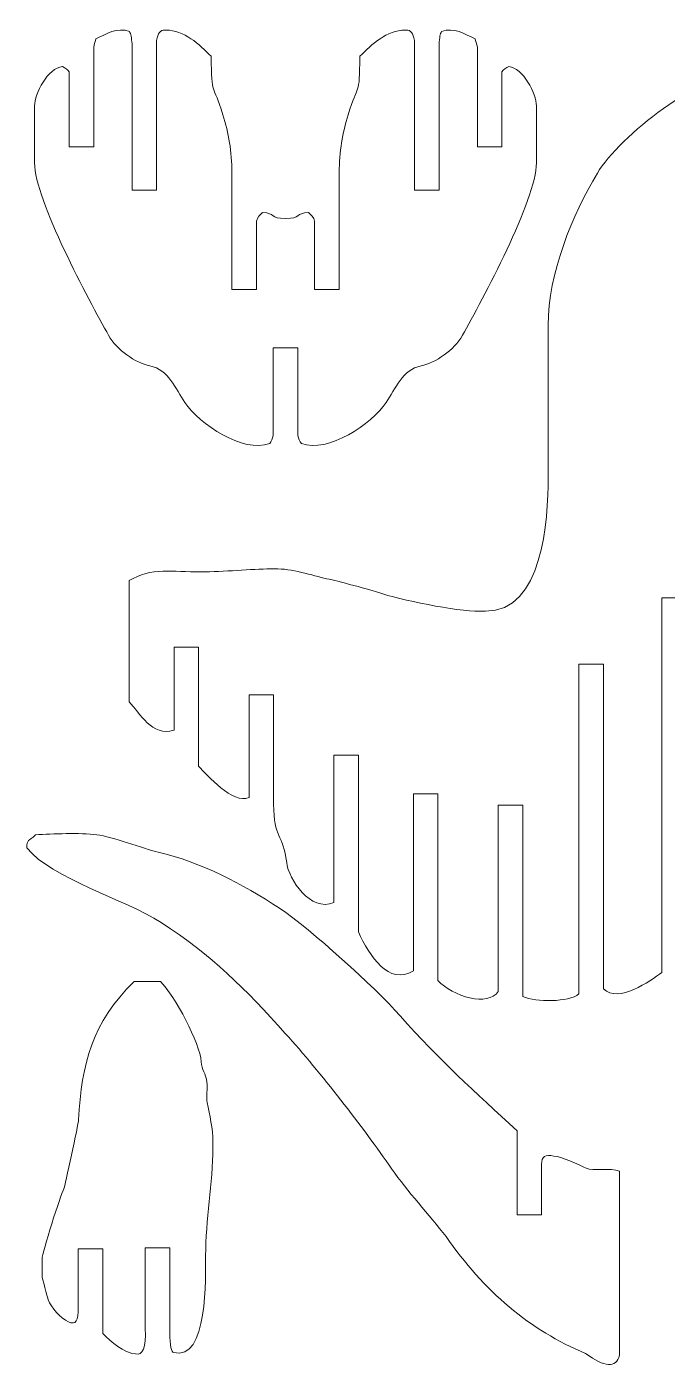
# Model space of a CAD drawing. Header units: inches. Extents: x -9.9 to 9.9, y -6.5 to 6.6.
# Drawn here: x -9.86 to -6.92, y -6.55 to -0.39 of the extents above; entities that cross this region are included whole.
import ezdxf

# ---------------------------------------------------------------- set-up
doc = ezdxf.new("R2010")
doc.units = ezdxf.units.IN
doc.header["$MEASUREMENT"] = 0
doc.layers.add('Layer 1', color=7, linetype='Continuous')

msp = doc.modelspace()

# ---------------------------------------------------------------- linework, layer by layer
at = {"layer": 'Layer 1', "color": 1, "lineweight": 9}
for points, knots in [([(-9.3785, -0.4697), (-9.3811, -0.4441), (-9.3836, -0.4224), (-9.3901, -0.4133), (-9.3901, -0.4133), (-9.4455, -0.3918), (-9.4978, -0.4252), (-9.5442, -0.4468), (-9.5442, -0.4468), (-9.5463, -0.4579), (-9.5531, -0.4689), (-9.5544, -0.485)], [0, 0, 0, 0, 0.333333, 0.333333, 0.333333, 0.333333, 0.666667, 0.666667, 0.666667, 0.666667, 1, 1, 1, 1]), ([(-8.9204, -1.0605), (-8.9204, -0.9654), (-8.9359, -0.8788), (-8.9611, -0.7953), (-8.9611, -0.7953), (-9.0059, -0.6467), (-9.0148, -0.7169), (-9.0148, -0.5272), (-9.0148, -0.5272), (-9.0699, -0.4721), (-9.1402, -0.4066), (-9.2225, -0.4066), (-9.2225, -0.4066), (-9.2225, -0.4066), (-9.2292, -0.4066), (-9.2292, -0.4066), (-9.2292, -0.4066), (-9.2488, -0.4066), (-9.2591, -0.4205), (-9.2659, -0.4544)], [0, 0, 0, 0, 0.2, 0.2, 0.2, 0.2, 0.4, 0.4, 0.4, 0.4, 0.6, 0.6, 0.6, 0.6, 0.8, 0.8, 0.8, 0.8, 1, 1, 1, 1]), ([(-8.4277, -1.0605), (-8.4277, -0.9654), (-8.4121, -0.8788), (-8.3869, -0.7953), (-8.3869, -0.7953), (-8.3421, -0.6467), (-8.3333, -0.7169), (-8.3333, -0.5272), (-8.3333, -0.5272), (-8.2782, -0.4721), (-8.2079, -0.4066), (-8.1255, -0.4066), (-8.1255, -0.4066), (-8.1255, -0.4066), (-8.1188, -0.4066), (-8.1188, -0.4066), (-8.1188, -0.4066), (-8.0993, -0.4066), (-8.089, -0.4205), (-8.0822, -0.4544)], [0, 0, 0, 0, 0.2, 0.2, 0.2, 0.2, 0.4, 0.4, 0.4, 0.4, 0.6, 0.6, 0.6, 0.6, 0.8, 0.8, 0.8, 0.8, 1, 1, 1, 1]), ([(-7.9696, -0.4697), (-7.967, -0.4441), (-7.9645, -0.4224), (-7.958, -0.4133), (-7.958, -0.4133), (-7.9026, -0.3918), (-7.8502, -0.4252), (-7.8039, -0.4468), (-7.8039, -0.4468), (-7.8018, -0.4579), (-7.7949, -0.4689), (-7.7936, -0.485)], [0, 0, 0, 0, 0.333333, 0.333333, 0.333333, 0.333333, 0.666667, 0.666667, 0.666667, 0.666667, 1, 1, 1, 1]), ([(-9.667, -0.599), (-9.667, -0.599), (-9.667, -0.9421), (-9.667, -0.9421), (-9.667, -0.9421), (-9.667, -0.9421), (-9.5544, -0.9421), (-9.5544, -0.9421), (-9.5544, -0.9421), (-9.5544, -0.9421), (-9.5544, -0.485), (-9.5544, -0.485)], [0, 0, 0, 0, 0.333333, 0.333333, 0.333333, 0.333333, 0.666667, 0.666667, 0.666667, 0.666667, 1, 1, 1, 1]), ([(-9.3785, -0.4697), (-9.3785, -0.4697), (-9.3785, -1.1408), (-9.3785, -1.1408), (-9.3785, -1.1408), (-9.3785, -1.1408), (-9.2659, -1.1408), (-9.2659, -1.1408), (-9.2659, -1.1408), (-9.2659, -1.1408), (-9.2659, -0.4544), (-9.2659, -0.4544)], [0, 0, 0, 0, 0.333333, 0.333333, 0.333333, 0.333333, 0.666667, 0.666667, 0.666667, 0.666667, 1, 1, 1, 1]), ([(-7.9696, -0.4697), (-7.9696, -0.4697), (-7.9696, -1.1408), (-7.9696, -1.1408), (-7.9696, -1.1408), (-7.9696, -1.1408), (-8.0822, -1.1408), (-8.0822, -1.1408), (-8.0822, -1.1408), (-8.0822, -1.1408), (-8.0822, -0.4544), (-8.0822, -0.4544)], [0, 0, 0, 0, 0.333333, 0.333333, 0.333333, 0.333333, 0.666667, 0.666667, 0.666667, 0.666667, 1, 1, 1, 1]), ([(-7.681, -0.599), (-7.681, -0.599), (-7.681, -0.9421), (-7.681, -0.9421), (-7.681, -0.9421), (-7.681, -0.9421), (-7.7936, -0.9421), (-7.7936, -0.9421), (-7.7936, -0.9421), (-7.7936, -0.9421), (-7.7936, -0.485), (-7.7936, -0.485)], [0, 0, 0, 0, 0.333333, 0.333333, 0.333333, 0.333333, 0.666667, 0.666667, 0.666667, 0.666667, 1, 1, 1, 1]), ([(-9.667, -0.599), (-9.6717, -0.5857), (-9.6883, -0.581), (-9.6983, -0.5741), (-9.6983, -0.5741), (-9.7635, -0.5792), (-9.8257, -0.6985), (-9.8257, -0.7551), (-9.8257, -0.7551), (-9.8257, -0.7551), (-9.8257, -1.0164), (-9.8257, -1.0164), (-9.8257, -1.0164), (-9.8257, -1.1836), (-9.5752, -1.6496), (-9.4859, -1.8072), (-9.4859, -1.8072), (-9.4469, -1.8761), (-9.3639, -1.9328), (-9.2962, -1.9472), (-9.2962, -1.9472), (-9.211, -1.9653), (-9.1785, -2.0532), (-9.1363, -2.1155), (-9.1363, -2.1155), (-9.0693, -2.2141), (-8.8692, -2.3507), (-8.7467, -2.3031), (-8.7467, -2.3031), (-8.7406, -2.2945), (-8.7332, -2.2821), (-8.7303, -2.2668)], [0, 0, 0, 0, 0.125, 0.125, 0.125, 0.125, 0.25, 0.25, 0.25, 0.25, 0.375, 0.375, 0.375, 0.375, 0.5, 0.5, 0.5, 0.5, 0.625, 0.625, 0.625, 0.625, 0.75, 0.75, 0.75, 0.75, 0.875, 0.875, 0.875, 0.875, 1, 1, 1, 1]), ([(-6.5626, -0.6096), (-6.7635, -0.593), (-7.1414, -0.8937), (-7.2429, -1.0633), (-7.2429, -1.0633), (-7.3571, -1.254), (-7.4688, -1.5244), (-7.4688, -1.7603), (-7.4688, -1.7603), (-7.4688, -1.9926), (-7.4688, -2.2249), (-7.4688, -2.4573), (-7.4688, -2.4573), (-7.4688, -2.6584), (-7.4933, -3.0738), (-7.7569, -3.0738), (-7.7569, -3.0738), (-7.7569, -3.0738), (-7.7838, -3.0738), (-7.7838, -3.0738), (-7.7838, -3.0738), (-7.889, -3.0738), (-8.1541, -3.0212), (-8.2462, -2.987), (-8.2462, -2.987), (-8.2643, -2.9803), (-8.4566, -2.9292), (-8.474, -2.9263), (-8.474, -2.9263), (-8.5327, -2.9164), (-8.6322, -2.8794), (-8.7086, -2.8794), (-8.7086, -2.8794), (-8.7086, -2.8794), (-8.7421, -2.8794), (-8.7421, -2.8794), (-8.7421, -2.8794), (-8.8317, -2.8794), (-8.9567, -2.8928), (-9.0638, -2.8928), (-9.0638, -2.8928), (-9.1915, -2.8928), (-9.2894, -2.8715), (-9.3922, -2.9331), (-9.3922, -2.9331), (-9.3922, -2.9331), (-9.3922, -3.4893), (-9.3922, -3.4893), (-9.3922, -3.4893), (-9.3414, -3.5401), (-9.288, -3.6517), (-9.1856, -3.6186)], [0, 0, 0, 0, 0.076923, 0.076923, 0.076923, 0.076923, 0.153846, 0.153846, 0.153846, 0.153846, 0.230769, 0.230769, 0.230769, 0.230769, 0.307692, 0.307692, 0.307692, 0.307692, 0.384615, 0.384615, 0.384615, 0.384615, 0.461538, 0.461538, 0.461538, 0.461538, 0.538462, 0.538462, 0.538462, 0.538462, 0.615385, 0.615385, 0.615385, 0.615385, 0.692308, 0.692308, 0.692308, 0.692308, 0.769231, 0.769231, 0.769231, 0.769231, 0.846154, 0.846154, 0.846154, 0.846154, 0.923077, 0.923077, 0.923077, 0.923077, 1, 1, 1, 1]), ([(-7.681, -0.599), (-7.6763, -0.5857), (-7.6598, -0.581), (-7.6497, -0.5741), (-7.6497, -0.5741), (-7.5846, -0.5792), (-7.5224, -0.6985), (-7.5224, -0.7551), (-7.5224, -0.7551), (-7.5224, -0.7551), (-7.5224, -1.0164), (-7.5224, -1.0164), (-7.5224, -1.0164), (-7.5224, -1.1836), (-7.7729, -1.6496), (-7.8621, -1.8072), (-7.8621, -1.8072), (-7.9012, -1.8761), (-7.9842, -1.9328), (-8.0518, -1.9472), (-8.0518, -1.9472), (-8.1371, -1.9653), (-8.1695, -2.0532), (-8.2118, -2.1155), (-8.2118, -2.1155), (-8.2787, -2.2141), (-8.4788, -2.3507), (-8.6014, -2.3031), (-8.6014, -2.3031), (-8.6075, -2.2945), (-8.6149, -2.2821), (-8.6177, -2.2668)], [0, 0, 0, 0, 0.125, 0.125, 0.125, 0.125, 0.25, 0.25, 0.25, 0.25, 0.375, 0.375, 0.375, 0.375, 0.5, 0.5, 0.5, 0.5, 0.625, 0.625, 0.625, 0.625, 0.75, 0.75, 0.75, 0.75, 0.875, 0.875, 0.875, 0.875, 1, 1, 1, 1]), ([(-8.9204, -1.0605), (-8.9204, -1.0605), (-8.9204, -1.5966), (-8.9204, -1.5966), (-8.9204, -1.5966), (-8.9204, -1.5966), (-8.8078, -1.5966), (-8.8078, -1.5966), (-8.8078, -1.5966), (-8.8078, -1.5966), (-8.8078, -1.2841), (-8.8078, -1.2841)], [0, 0, 0, 0, 0.333333, 0.333333, 0.333333, 0.333333, 0.666667, 0.666667, 0.666667, 0.666667, 1, 1, 1, 1]), ([(-8.4277, -1.0605), (-8.4277, -1.0605), (-8.4277, -1.5966), (-8.4277, -1.5966), (-8.4277, -1.5966), (-8.4277, -1.5966), (-8.5403, -1.5966), (-8.5403, -1.5966), (-8.5403, -1.5966), (-8.5403, -1.5966), (-8.5403, -1.2841), (-8.5403, -1.2841)], [0, 0, 0, 0, 0.333333, 0.333333, 0.333333, 0.333333, 0.666667, 0.666667, 0.666667, 0.666667, 1, 1, 1, 1]), ([(-8.674, -1.2712), (-8.7474, -1.2722), (-8.7168, -1.2457), (-8.7802, -1.2443), (-8.7802, -1.2443), (-8.7918, -1.2561), (-8.8035, -1.2642), (-8.8078, -1.2842)], [0, 0, 0, 0, 0.5, 0.5, 0.5, 0.5, 1, 1, 1, 1]), ([(-8.674, -1.2712), (-8.6007, -1.2722), (-8.6312, -1.2457), (-8.5679, -1.2443), (-8.5679, -1.2443), (-8.5563, -1.2561), (-8.5446, -1.2642), (-8.5403, -1.2842)], [0, 0, 0, 0, 0.5, 0.5, 0.5, 0.5, 1, 1, 1, 1]), ([(-8.6177, -2.2668), (-8.6177, -2.2668), (-8.6177, -1.8645), (-8.6177, -1.8645), (-8.6177, -1.8645), (-8.6177, -1.8645), (-8.7303, -1.8645), (-8.7303, -1.8645), (-8.7303, -1.8645), (-8.7303, -1.8645), (-8.7303, -2.2668), (-8.7303, -2.2668)], [0, 0, 0, 0, 0.333333, 0.333333, 0.333333, 0.333333, 0.666667, 0.666667, 0.666667, 0.666667, 1, 1, 1, 1]), ([(-6.834, -4.571), (-6.834, -4.571), (-6.834, -3.0127), (-6.834, -3.0127), (-6.834, -3.0127), (-6.834, -3.0127), (-6.9466, -3.0127), (-6.9466, -3.0127), (-6.9466, -3.0127), (-6.9466, -3.0127), (-6.9466, -4.7316), (-6.9466, -4.7316)], [0, 0, 0, 0, 0.333333, 0.333333, 0.333333, 0.333333, 0.666667, 0.666667, 0.666667, 0.666667, 1, 1, 1, 1]), ([(-9.073, -3.785), (-9.073, -3.785), (-9.073, -3.2385), (-9.073, -3.2385), (-9.073, -3.2385), (-9.073, -3.2385), (-9.1856, -3.2385), (-9.1856, -3.2385), (-9.1856, -3.2385), (-9.1856, -3.2385), (-9.1856, -3.6186), (-9.1856, -3.6186)], [0, 0, 0, 0, 0.333333, 0.333333, 0.333333, 0.333333, 0.666667, 0.666667, 0.666667, 0.666667, 1, 1, 1, 1]), ([(-7.2145, -4.8064), (-7.2145, -4.8064), (-7.2145, -3.3162), (-7.2145, -3.3162), (-7.2145, -3.3162), (-7.2145, -3.3162), (-7.3271, -3.3162), (-7.3271, -3.3162), (-7.3271, -3.3162), (-7.3271, -3.3162), (-7.3271, -4.8293), (-7.3271, -4.8293)], [0, 0, 0, 0, 0.333333, 0.333333, 0.333333, 0.333333, 0.666667, 0.666667, 0.666667, 0.666667, 1, 1, 1, 1]), ([(-8.7288, -3.9592), (-8.7288, -3.9592), (-8.7288, -3.4566), (-8.7288, -3.4566), (-8.7288, -3.4566), (-8.7288, -3.4566), (-8.8414, -3.4566), (-8.8414, -3.4566), (-8.8414, -3.4566), (-8.8414, -3.4566), (-8.8414, -3.9288), (-8.8414, -3.9288)], [0, 0, 0, 0, 0.333333, 0.333333, 0.333333, 0.333333, 0.666667, 0.666667, 0.666667, 0.666667, 1, 1, 1, 1]), ([(-8.3391, -4.545), (-8.3391, -4.545), (-8.3391, -3.7346), (-8.3391, -3.7346), (-8.3391, -3.7346), (-8.3391, -3.7346), (-8.4516, -3.7346), (-8.4516, -3.7346), (-8.4516, -3.7346), (-8.4516, -3.7346), (-8.4516, -4.4102), (-8.4516, -4.4102)], [0, 0, 0, 0, 0.333333, 0.333333, 0.333333, 0.333333, 0.666667, 0.666667, 0.666667, 0.666667, 1, 1, 1, 1]), ([(-7.9748, -4.7682), (-7.9748, -4.7682), (-7.9748, -3.912), (-7.9748, -3.912), (-7.9748, -3.912), (-7.9748, -3.912), (-8.0874, -3.912), (-8.0874, -3.912), (-8.0874, -3.912), (-8.0874, -3.912), (-8.0874, -4.7232), (-8.0874, -4.7232)], [0, 0, 0, 0, 0.333333, 0.333333, 0.333333, 0.333333, 0.666667, 0.666667, 0.666667, 0.666667, 1, 1, 1, 1]), ([(-8.7288, -3.9592), (-8.7288, -4.1157), (-8.6839, -4.0946), (-8.6687, -4.2264), (-8.6687, -4.2264), (-8.6598, -4.3031), (-8.5611, -4.4559), (-8.4516, -4.4102)], [0, 0, 0, 0, 0.5, 0.5, 0.5, 0.5, 1, 1, 1, 1]), ([(-7.5853, -4.841), (-7.5853, -4.841), (-7.5853, -3.9626), (-7.5853, -3.9626), (-7.5853, -3.9626), (-7.5853, -3.9626), (-7.6979, -3.9626), (-7.6979, -3.9626), (-7.6979, -3.9626), (-7.6979, -3.9626), (-7.6979, -4.8176), (-7.6979, -4.8176)], [0, 0, 0, 0, 0.333333, 0.333333, 0.333333, 0.333333, 0.666667, 0.666667, 0.666667, 0.666667, 1, 1, 1, 1]), ([(-7.6111, -5.458), (-7.8083, -5.276), (-7.9637, -5.1368), (-8.148, -4.9299), (-8.148, -4.9299), (-8.2676, -4.7956), (-8.5562, -4.5336), (-8.7019, -4.4365), (-8.7019, -4.4365), (-8.8713, -4.3236), (-9.062, -4.2248), (-9.2582, -4.1793), (-9.2582, -4.1793), (-9.328, -4.1632), (-9.4692, -4.1072), (-9.5396, -4.099), (-9.5396, -4.099), (-9.6192, -4.0898), (-9.7422, -4.0948), (-9.8211, -4.0991), (-9.8211, -4.0991), (-9.8548, -4.132), (-9.8604, -4.1183), (-9.8613, -4.1594)], [0, 0, 0, 0, 0.166667, 0.166667, 0.166667, 0.166667, 0.333333, 0.333333, 0.333333, 0.333333, 0.5, 0.5, 0.5, 0.5, 0.666667, 0.666667, 0.666667, 0.666667, 0.833333, 0.833333, 0.833333, 0.833333, 1, 1, 1, 1]), ([(-7.9372, -5.942), (-8.0135, -5.8467), (-8.1173, -5.7314), (-8.1854, -5.6337), (-8.1854, -5.6337), (-8.3239, -5.4351), (-8.5091, -5.1947), (-8.6749, -5.0105), (-8.6749, -5.0105), (-8.8582, -4.8068), (-9.0118, -4.6519), (-9.2448, -4.5019), (-9.2448, -4.5019), (-9.4123, -4.394), (-9.7461, -4.3015), (-9.8613, -4.1594)], [0, 0, 0, 0, 0.25, 0.25, 0.25, 0.25, 0.5, 0.5, 0.5, 0.5, 0.75, 0.75, 0.75, 0.75, 1, 1, 1, 1]), ([(-9.1882, -6.4741), (-9.03, -6.522), (-9.0409, -6.1192), (-9.0408, -6.0318), (-9.0408, -6.0318), (-9.0406, -5.8681), (-9.0073, -5.6947), (-9.0073, -5.5359), (-9.0073, -5.5359), (-9.0073, -5.5359), (-9.0073, -5.5091), (-9.0073, -5.5091), (-9.0073, -5.5091), (-9.0073, -5.4479), (-9.0224, -5.3848), (-9.0339, -5.3282), (-9.0339, -5.3282), (-9.0383, -5.3064), (-9.0308, -5.2594), (-9.0345, -5.2343), (-9.0345, -5.2343), (-9.0407, -5.1925), (-9.0581, -5.1791), (-9.0607, -5.1405), (-9.0607, -5.1405), (-9.0662, -5.0568), (-9.1813, -4.8392), (-9.2485, -4.7719), (-9.2485, -4.7719), (-9.2485, -4.7719), (-9.3692, -4.7719), (-9.3692, -4.7719), (-9.3692, -4.7719), (-9.5612, -4.964), (-9.6103, -5.1449), (-9.6236, -5.4086), (-9.6236, -5.4086), (-9.6244, -5.4241), (-9.6873, -5.7157), (-9.6913, -5.7235), (-9.6913, -5.7235), (-9.7064, -5.7525), (-9.7914, -6.0181), (-9.7914, -6.0452), (-9.7914, -6.0452), (-9.7914, -6.0452), (-9.7914, -6.1256), (-9.7914, -6.1256), (-9.7914, -6.1256), (-9.7914, -6.1267), (-9.7664, -6.2228), (-9.7629, -6.2329), (-9.7629, -6.2329), (-9.7507, -6.2679), (-9.7065, -6.3183), (-9.6708, -6.3334)], [0, 0, 0, 0, 0.071429, 0.071429, 0.071429, 0.071429, 0.142857, 0.142857, 0.142857, 0.142857, 0.214286, 0.214286, 0.214286, 0.214286, 0.285714, 0.285714, 0.285714, 0.285714, 0.357143, 0.357143, 0.357143, 0.357143, 0.428571, 0.428571, 0.428571, 0.428571, 0.5, 0.5, 0.5, 0.5, 0.571429, 0.571429, 0.571429, 0.571429, 0.642857, 0.642857, 0.642857, 0.642857, 0.714286, 0.714286, 0.714286, 0.714286, 0.785714, 0.785714, 0.785714, 0.785714, 0.857143, 0.857143, 0.857143, 0.857143, 0.928571, 0.928571, 0.928571, 0.928571, 1, 1, 1, 1]), ([(-7.6111, -5.458), (-7.6111, -5.458), (-7.6111, -5.8425), (-7.6111, -5.8425), (-7.6111, -5.8425), (-7.6111, -5.8425), (-7.4985, -5.8425), (-7.4985, -5.8425), (-7.4985, -5.8425), (-7.4985, -5.8425), (-7.4985, -5.6101), (-7.4985, -5.6101)], [0, 0, 0, 0, 0.333333, 0.333333, 0.333333, 0.333333, 0.666667, 0.666667, 0.666667, 0.666667, 1, 1, 1, 1]), ([(-7.141, -5.6424), (-7.1834, -5.626), (-7.2629, -5.6435), (-7.2945, -5.6291), (-7.2945, -5.6291), (-7.3264, -5.6147), (-7.4109, -5.5734), (-7.442, -5.5734)], [0, 0, 0, 0, 0.5, 0.5, 0.5, 0.5, 1, 1, 1, 1]), ([(-7.141, -6.487), (-7.157, -6.5467), (-7.209, -6.5441), (-7.2972, -6.4792), (-7.2972, -6.4792), (-7.5512, -6.3728), (-7.7645, -6.1937), (-7.9372, -5.942)], [0, 0, 0, 0, 0.5, 0.5, 0.5, 0.5, 1, 1, 1, 1]), ([(-9.513, -6.3869), (-9.513, -6.3869), (-9.513, -5.999), (-9.513, -5.999), (-9.513, -5.999), (-9.513, -5.999), (-9.6256, -5.999), (-9.6256, -5.999), (-9.6256, -5.999), (-9.6256, -5.999), (-9.6256, -6.2667), (-9.6256, -6.2667)], [0, 0, 0, 0, 0.333333, 0.333333, 0.333333, 0.333333, 0.666667, 0.666667, 0.666667, 0.666667, 1, 1, 1, 1]), ([(-9.205, -6.3839), (-9.205, -6.3839), (-9.205, -5.9951), (-9.205, -5.9951), (-9.205, -5.9951), (-9.205, -5.9951), (-9.3176, -5.9951), (-9.3176, -5.9951), (-9.3176, -5.9951), (-9.3176, -5.9951), (-9.3176, -6.3644), (-9.3176, -6.3644)], [0, 0, 0, 0, 0.333333, 0.333333, 0.333333, 0.333333, 0.666667, 0.666667, 0.666667, 0.666667, 1, 1, 1, 1])]:
    msp.add_open_spline(points, degree=3, knots=knots, dxfattribs=at)
for points in [[(-9.073, -3.785), (-9.0322, -3.8258), (-8.9168, -3.9599), (-8.8414, -3.9288)], [(-8.3391, -4.5451), (-8.2897, -4.6541), (-8.1994, -4.7937), (-8.0874, -4.7232)], [(-7.2145, -4.8064), (-7.1468, -4.8742), (-7.0009, -4.7696), (-6.9466, -4.7316)], [(-7.9748, -4.7682), (-7.905, -4.8409), (-7.7444, -4.8911), (-7.6979, -4.8176)], [(-7.5853, -4.841), (-7.5234, -4.8684), (-7.3764, -4.8681), (-7.3271, -4.8293)], [(-7.4985, -5.6101), (-7.5, -5.5769), (-7.4811, -5.5647), (-7.442, -5.5734)], [(-7.141, -5.6424), (-7.141, -5.6424), (-7.141, -6.487), (-7.141, -6.487)], [(-9.6708, -6.3334), (-9.6376, -6.3514), (-9.6225, -6.3292), (-9.6256, -6.2667)], [(-9.513, -6.3869), (-9.473, -6.4269), (-9.4166, -6.4766), (-9.3625, -6.4808)], [(-9.3625, -6.4808), (-9.3295, -6.492), (-9.3146, -6.4532), (-9.3176, -6.3644)], [(-9.1882, -6.4741), (-9.1981, -6.4738), (-9.2037, -6.4437), (-9.205, -6.3839)]]:
    msp.add_open_spline(points, degree=3, dxfattribs=at)

doc.saveas('drawing.dxf')
